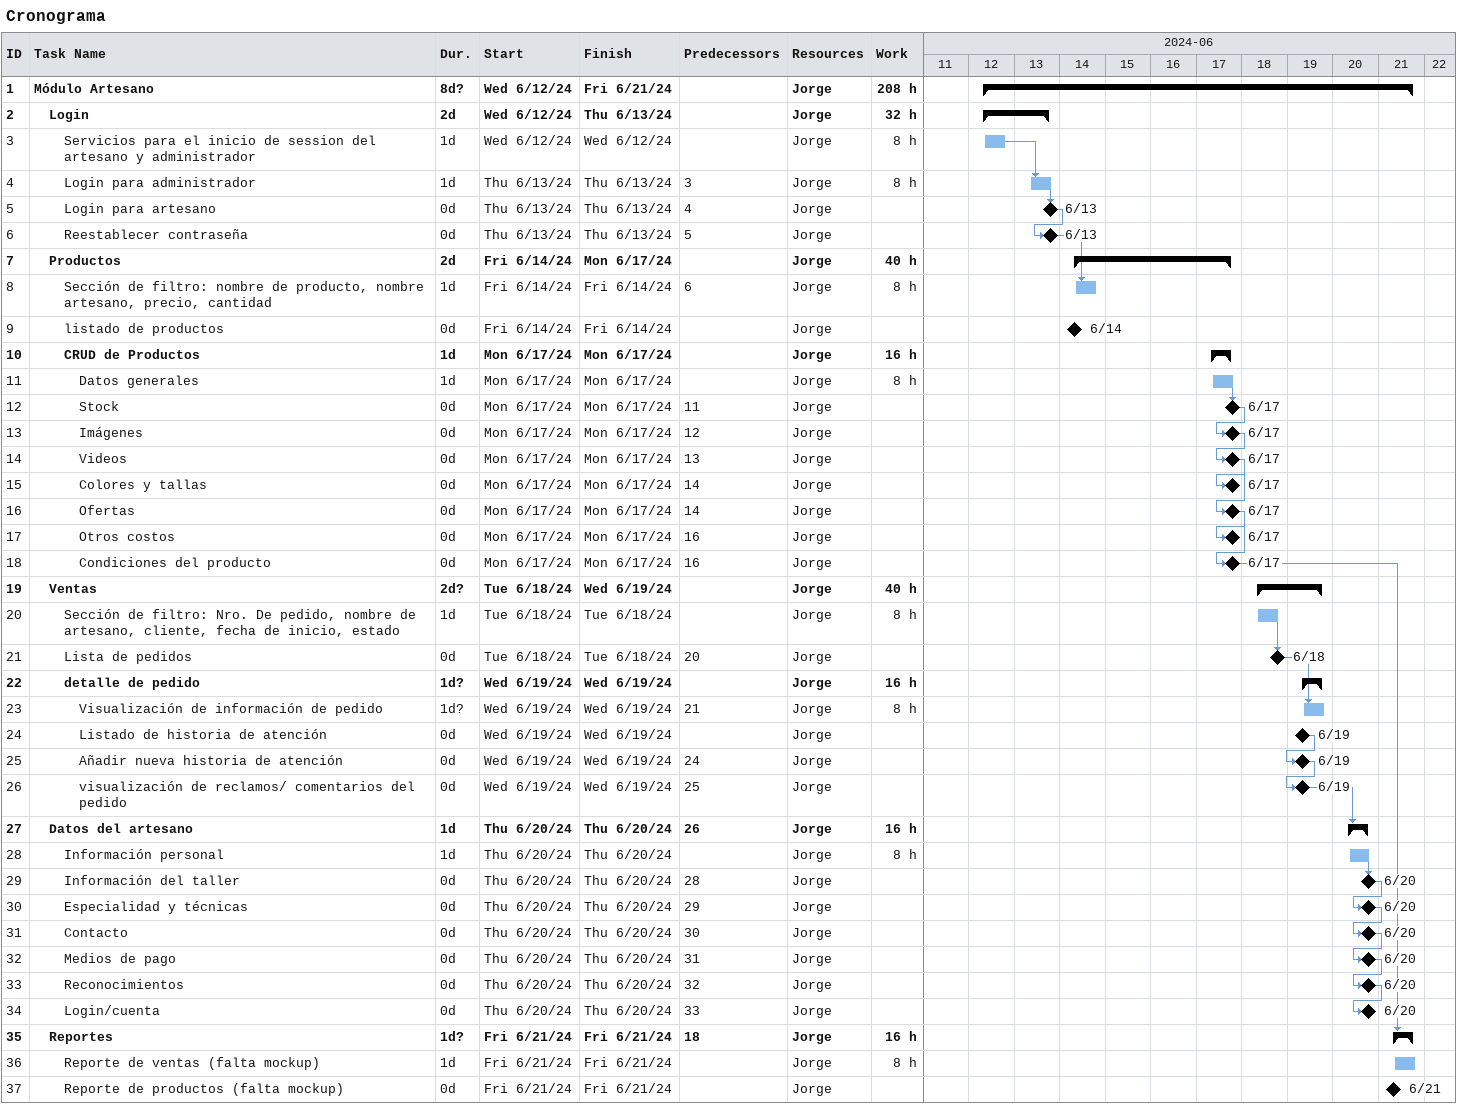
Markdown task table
Cronograma

| ID | Level | Task | Duration | Start | Finish | Predecessors | Resources | Work (h) |
|---|---|---|---|---|---|---|---|---|
| 1 | 1 | **Módulo Artesano** | 8d? | 2024-06-12 | 2024-06-21 |  | Jorge | 208 |
| 2 | 2 | **Login** | 2d | 2024-06-12 | 2024-06-13 |  | Jorge | 32 |
| 3 | 3 | Servicios para el inicio de session del artesano y administrador | 1d | 2024-06-12 | 2024-06-12 |  | Jorge | 8 |
| 4 | 3 | Login para administrador | 1d | 2024-06-13 | 2024-06-13 | 3 | Jorge | 8 |
| 5 | 3 | Login para artesano | 0d | 2024-06-13 | 2024-06-13 | 4 | Jorge |  |
| 6 | 3 | Reestablecer contraseña | 0d | 2024-06-13 | 2024-06-13 | 5 | Jorge |  |
| 7 | 2 | **Productos** | 2d | 2024-06-14 | 2024-06-17 |  | Jorge | 40 |
| 8 | 3 | Sección de filtro: nombre de producto, nombre artesano, precio, cantidad | 1d | 2024-06-14 | 2024-06-14 | 6 | Jorge | 8 |
| 9 | 3 | listado de productos | 0d | 2024-06-14 | 2024-06-14 |  | Jorge |  |
| 10 | 3 | **CRUD de Productos** | 1d | 2024-06-17 | 2024-06-17 |  | Jorge | 16 |
| 11 | 4 | Datos generales | 1d | 2024-06-17 | 2024-06-17 |  | Jorge | 8 |
| 12 | 4 | Stock | 0d | 2024-06-17 | 2024-06-17 | 11 | Jorge |  |
| 13 | 4 | Imágenes | 0d | 2024-06-17 | 2024-06-17 | 12 | Jorge |  |
| 14 | 4 | Videos | 0d | 2024-06-17 | 2024-06-17 | 13 | Jorge |  |
| 15 | 4 | Colores y tallas | 0d | 2024-06-17 | 2024-06-17 | 14 | Jorge |  |
| 16 | 4 | Ofertas | 0d | 2024-06-17 | 2024-06-17 | 14 | Jorge |  |
| 17 | 4 | Otros costos | 0d | 2024-06-17 | 2024-06-17 | 16 | Jorge |  |
| 18 | 4 | Condiciones del producto | 0d | 2024-06-17 | 2024-06-17 | 16 | Jorge |  |
| 19 | 2 | **Ventas** | 2d? | 2024-06-18 | 2024-06-19 |  | Jorge | 40 |
| 20 | 3 | Sección de filtro: Nro. De pedido, nombre de artesano, cliente, fecha de inicio, estado | 1d | 2024-06-18 | 2024-06-18 |  | Jorge | 8 |
| 21 | 3 | Lista de pedidos | 0d | 2024-06-18 | 2024-06-18 | 20 | Jorge |  |
| 22 | 3 | **detalle de pedido** | 1d? | 2024-06-19 | 2024-06-19 |  | Jorge | 16 |
| 23 | 4 | Visualización de información de pedido | 1d? | 2024-06-19 | 2024-06-19 | 21 | Jorge | 8 |
| 24 | 4 | Listado de historia de atención | 0d | 2024-06-19 | 2024-06-19 |  | Jorge |  |
| 25 | 4 | Añadir nueva historia de atención | 0d | 2024-06-19 | 2024-06-19 | 24 | Jorge |  |
| 26 | 4 | visualización de reclamos/ comentarios del pedido | 0d | 2024-06-19 | 2024-06-19 | 25 | Jorge |  |
| 27 | 2 | **Datos del artesano** | 1d | 2024-06-20 | 2024-06-20 | 26 | Jorge | 16 |
| 28 | 3 | Información personal | 1d | 2024-06-20 | 2024-06-20 |  | Jorge | 8 |
| 29 | 3 | Información del taller | 0d | 2024-06-20 | 2024-06-20 | 28 | Jorge |  |
| 30 | 3 | Especialidad y técnicas | 0d | 2024-06-20 | 2024-06-20 | 29 | Jorge |  |
| 31 | 3 | Contacto | 0d | 2024-06-20 | 2024-06-20 | 30 | Jorge |  |
| 32 | 3 | Medios de pago | 0d | 2024-06-20 | 2024-06-20 | 31 | Jorge |  |
| 33 | 3 | Reconocimientos | 0d | 2024-06-20 | 2024-06-20 | 32 | Jorge |  |
| 34 | 3 | Login/cuenta | 0d | 2024-06-20 | 2024-06-20 | 33 | Jorge |  |
| 35 | 2 | **Reportes** | 1d? | 2024-06-21 | 2024-06-21 | 18 | Jorge | 16 |
| 36 | 3 | Reporte de ventas (falta mockup) | 1d | 2024-06-21 | 2024-06-21 |  | Jorge | 8 |
| 37 | 3 | Reporte de productos (falta mockup) | 0d | 2024-06-21 | 2024-06-21 |  | Jorge |  |
